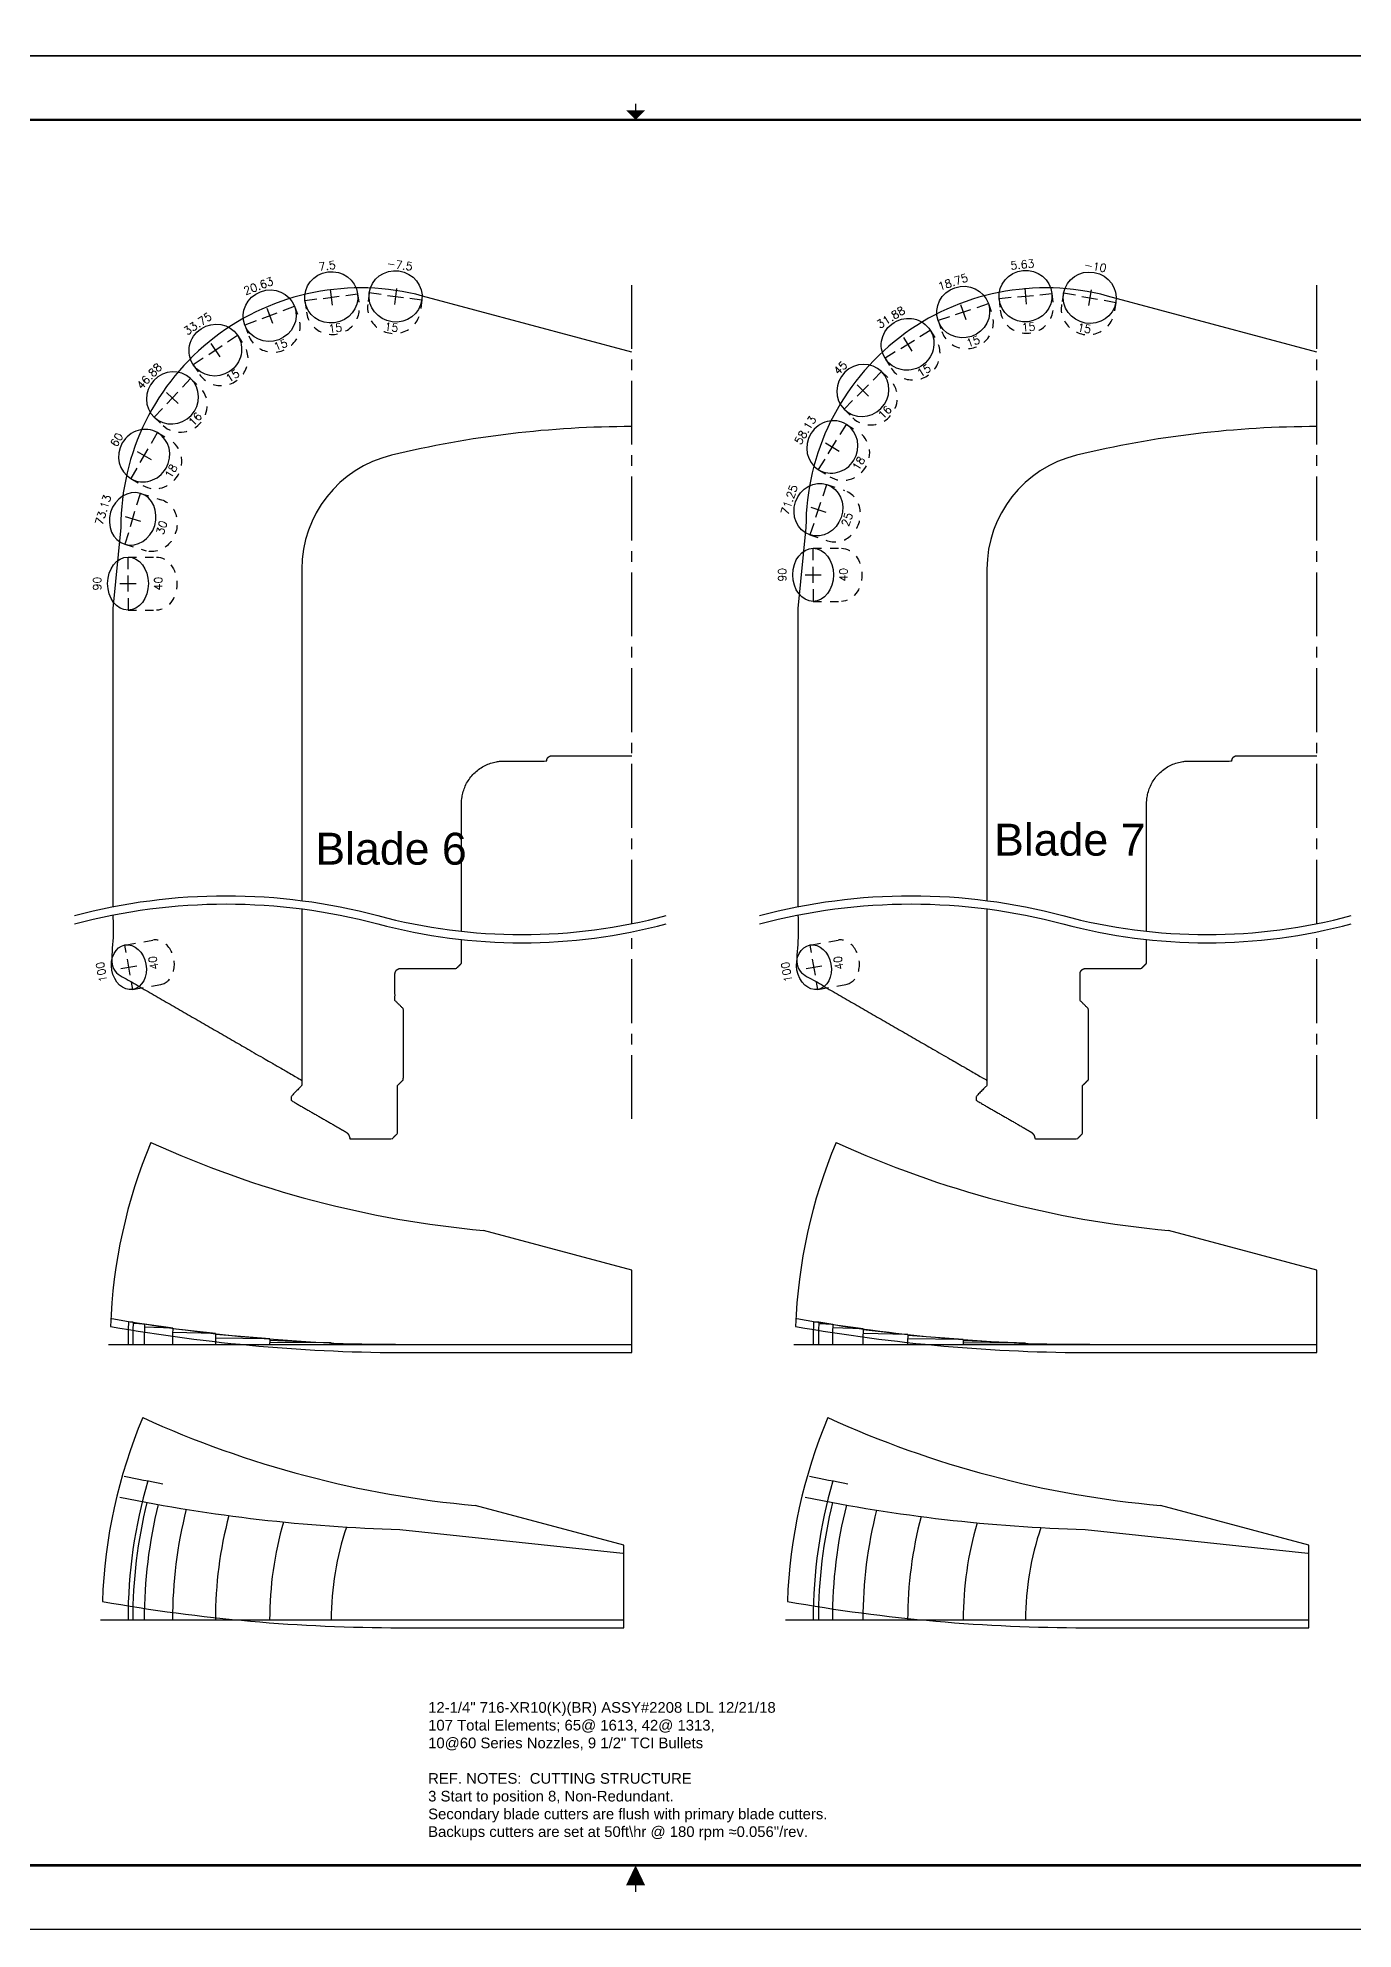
# Model space of a CAD drawing. Header units: inches. Extents: x -35.5 to 32.5, y -59 to 0.4.
# Drawn here: x 8.51 to 23.95, y -58.97 to -36.75 of the extents above; entities that cross this region are included whole.
import ezdxf
from ezdxf.enums import TextEntityAlignment as Align

# ---------------------------------------------------------------- set-up
doc = ezdxf.new("R2010")
doc.units = ezdxf.units.IN
doc.header["$MEASUREMENT"] = 0
doc.linetypes.add('CENTER2', pattern=[1.125, 0.75, -0.125, 0.125, -0.125])
doc.linetypes.add('HIDDEN2', pattern=[0.1875, 0.125, -0.0625])
doc.layers.get('Defpoints').update_dxf_attribs({"color": 10})
doc.layers.add('Blade_6', color=190, linetype='Continuous', true_color=0x7f00ff)
doc.layers.add('Blade_7', color=7, linetype='Continuous', true_color=0xcc00cc)
for name, color, linetype in [('CLine', 5, 'CENTER2'), ('TEXT', 3, 'Continuous'), ('Title Block', 7, 'Continuous')]:
    doc.layers.add(name, color=color, linetype=linetype)
doc.styles.add('RomanD', font='romand.shx', dxfattribs={"width": 0.9})
doc.styles.add('RomanS', font='romans')
doc.styles.get("Standard").update_dxf_attribs({"font": 'arial.ttf'})

# ---------------------------------------------------------------- blocks, each defined once
blk = doc.blocks.new('COT_Dblock')
at = {"layer": 'Title Block', "color": 8}
blk.add_lwpolyline([(0, 0), (34, 0), (34, 22), (0, 22)], close=True, dxfattribs=at)
at = {"layer": 'Title Block', "const_width": 0.015}
for points in [[(17, 21.438), (17, 21.363)], [(17, 0.438), (17, 0.513)]]:
    blk.add_lwpolyline(points, dxfattribs=at)
at = {"layer": 'Title Block', "const_width": 0.03}
blk.add_lwpolyline([(33.13, 21.25), (0.87, 21.25), (0.87, 0.75), (33.13, 0.75)], close=True, dxfattribs=at)
at = {"layer": 'Title Block'}
for points in [[(16.887, 21.363), (17.113, 21.363), (17, 21.25)], [(16.887, 0.513), (17.113, 0.513), (17, 0.75)]]:
    blk.add_solid(points, dxfattribs=at)
at = {"layer": 'Title Block', "color": 1, "style": 'RomanS', "flags": 8}
for tag, p in [('FNAME', (0.62, 3.75)), ('REVDATE', (0.62, 2.25)), ('USER', (0.62, 0.75))]:
    blk.add_attdef(tag, text='', height=0.047, rotation=90, dxfattribs=at).set_placement(p, align=Align.BOTTOM_LEFT)
at = {"layer": 'Title Block', "color": 3, "style": 'RomanS', "flags": 8}
blk.add_attdef('DRAWN', text='', height=0.11, dxfattribs=at).set_placement((28.7, 1.984), align=Align.MIDDLE_CENTER)
for tag, p in [('DDATE', (28.356, 1.672)), ('CHECK', (28.356, 1.406)), ('MATRL', (28.356, 1.149)), ('PDATE', (28.356, 0.883)), ('SCALE', (29.896, 0.855)), ('SHEET', (32.005, 0.855))]:
    blk.add_attdef(tag, text='', height=0.094, dxfattribs=at).set_placement(p, align=Align.MIDDLE_LEFT)
at = {"layer": 'Title Block', "color": 3, "style": 'RomanD', "width": 0.9, "flags": 8}
for tag, height, p in [('TITL1', 0.125, (31.337, 1.684)), ('TITL2', 0.094, (31.337, 1.514)), ('TITL3', 0.094, (31.337, 1.374))]:
    blk.add_attdef(tag, text='', height=height, dxfattribs=at).set_placement(p, align=Align.MIDDLE_CENTER)
at = {"layer": 'Title Block', "color": 3, "style": 'RomanS', "flags": 8}
for tag, p in [('FSCM#', (30.337, 1.121)), ('DWG#', (31.81, 1.121)), ('REV#', (32.97, 1.121))]:
    blk.add_attdef(tag, text='', height=0.094, dxfattribs=at).set_placement(p, align=Align.TOP_CENTER)
blk = doc.blocks.new('CMark')
at = {"layer": 'CLine'}
for p, q in [((-0.094, 0), (0.094, 0)), ((0, 0.094), (0, -0.094))]:
    blk.add_line(p, q, dxfattribs=at)
blk = doc.blocks.new('1313@40')
for p, q in [((-0.265, 0), (-0.177, 0)), ((0.177, 0), (0.264, 0))]:
    blk.add_line(p, q)
at = {"color": 8, "linetype": 'HIDDEN2'}
for p, q in [((-0.265, 0), (-0.265, -0.334)), ((0.264, 0), (0.264, -0.334))]:
    blk.add_line(p, q, dxfattribs=at)
blk.add_ellipse((0, 0), major_axis=(0.265, 0), ratio=0.765974)
blk.add_ellipse((0, -0.334), major_axis=(-0.265, 0), ratio=0.765974, start_param=0, end_param=3.141593, dxfattribs=at)
blk.add_blockref('CMark', (0, 0))
at = {"style": 'RomanS'}
blk.add_text('40', height=0.094, dxfattribs=at).set_placement((0, -0.292), align=Align.MIDDLE_CENTER)
blk.add_attdef('ANG', text='', height=0.094, dxfattribs=at).set_placement((0, 0.251), align=Align.BOTTOM_CENTER)
blk = doc.blocks.new('1613@15')
for p, q in [((-0.17, 0), (-0.312, 0)), ((0.171, 0), (0.312, 0))]:
    blk.add_line(p, q)
at = {"color": 8, "linetype": 'HIDDEN2', "ltscale": 0.5}
blk.add_line((-0.312, 0), (-0.312, -0.135), dxfattribs=at)
at = {"color": 8, "linetype": 'HIDDEN2', "ltscale": 0.5, "flags": 128}
blk.add_lwpolyline([(0.312, 0), (0.312, -0.135)], dxfattribs=at)
blk.add_ellipse((0, 0), major_axis=(-0.312, 0), ratio=0.965926, start_param=-3.141592653589793, end_param=3.141592653589793)
at = {"color": 8, "linetype": 'HIDDEN2', "ltscale": 0.5}
blk.add_ellipse((0, -0.135), major_axis=(-0.312, 0), ratio=0.965926, start_param=0, end_param=3.141593, dxfattribs=at)
blk.add_blockref('CMark', (0, 0))
at = {"style": 'RomanS'}
blk.add_text('15', height=0.094, dxfattribs=at).set_placement((0, -0.364), align=Align.MIDDLE_CENTER)
blk.add_attdef('ANG', text='', height=0.094, dxfattribs=at).set_placement((0, 0.298), align=Align.BOTTOM_CENTER)
blk = doc.blocks.new('1613@16')
for p, q in [((-0.17, 0), (-0.312, 0)), ((0.171, 0), (0.312, 0))]:
    blk.add_line(p, q)
at = {"color": 8, "linetype": 'HIDDEN2', "ltscale": 0.5}
blk.add_line((-0.312, 0), (-0.312, -0.143), dxfattribs=at)
at = {"color": 8, "linetype": 'HIDDEN2', "ltscale": 0.5, "flags": 128}
blk.add_lwpolyline([(0.312, 0), (0.312, -0.143)], dxfattribs=at)
at = {"extrusion": (0, 0, -1)}
blk.add_ellipse((0, 0), major_axis=(-0.312, 0), ratio=0.961248, start_param=-3.141592653589793, end_param=3.141592653589793, dxfattribs=at)
at = {"color": 8, "linetype": 'HIDDEN2', "ltscale": 0.5}
blk.add_ellipse((0, -0.143), major_axis=(0.312, 0), ratio=0.953717, start_param=3.141593, end_param=6.283185, dxfattribs=at)
blk.add_blockref('CMark', (0, 0))
at = {"style": 'RomanS'}
blk.add_text('16', height=0.094, dxfattribs=at).set_placement((0, -0.364), align=Align.MIDDLE_CENTER)
blk.add_attdef('ANG', text='', height=0.094, dxfattribs=at).set_placement((0, 0.298), align=Align.BOTTOM_CENTER)
blk = doc.blocks.new('1613@18')
for p, q in [((-0.17, 0), (-0.312, 0)), ((0.171, 0), (0.312, 0))]:
    blk.add_line(p, q)
at = {"color": 8, "linetype": 'HIDDEN2', "ltscale": 0.5}
blk.add_line((-0.312, 0), (-0.312, -0.159), dxfattribs=at)
at = {"color": 8, "linetype": 'HIDDEN2', "ltscale": 0.5, "flags": 128}
blk.add_lwpolyline([(0.312, 0), (0.312, -0.159)], dxfattribs=at)
at = {"extrusion": (0, 0, -1)}
blk.add_ellipse((0, 0), major_axis=(-0.312, 0), ratio=0.95104, start_param=-3.141592653589793, end_param=3.141592653589793, dxfattribs=at)
at = {"color": 8, "linetype": 'HIDDEN2', "ltscale": 0.5}
blk.add_ellipse((0, -0.161), major_axis=(0.312, 0), ratio=0.953717, start_param=3.141593, end_param=6.283185, dxfattribs=at)
blk.add_blockref('CMark', (0, 0))
at = {"style": 'RomanS'}
blk.add_text('18', height=0.094, dxfattribs=at).set_placement((0, -0.364), align=Align.MIDDLE_CENTER)
blk.add_attdef('ANG', text='', height=0.094, dxfattribs=at).set_placement((0, 0.298), align=Align.BOTTOM_CENTER)
blk = doc.blocks.new('1613@30')
for p, q in [((-0.17, 0), (-0.312, 0)), ((0.171, 0), (0.312, 0))]:
    blk.add_line(p, q)
at = {"color": 8, "linetype": 'HIDDEN2', "ltscale": 0.5}
blk.add_line((-0.312, 0), (-0.312, -0.26), dxfattribs=at)
at = {"color": 8, "linetype": 'HIDDEN2', "ltscale": 0.5, "flags": 128}
blk.add_lwpolyline([(0.312, 0), (0.312, -0.26)], dxfattribs=at)
at = {"extrusion": (0, 0, -1)}
blk.add_ellipse((0, 0), major_axis=(-0.312, 0), ratio=0.866025, start_param=-3.141592653589793, end_param=3.141592653589793, dxfattribs=at)
at = {"color": 8, "linetype": 'HIDDEN2', "ltscale": 0.5, "extrusion": (0, 0, -1)}
blk.add_ellipse((0, -0.26), major_axis=(-0.312, 0), ratio=0.866025, start_param=3.068877, end_param=6.355901, dxfattribs=at)
blk.add_blockref('CMark', (0, 0))
at = {"style": 'RomanS'}
blk.add_text('30', height=0.094, dxfattribs=at).set_placement((0, -0.356), align=Align.MIDDLE_CENTER)
blk.add_attdef('ANG', text='', height=0.094, dxfattribs=at).set_placement((0, 0.287), align=Align.BOTTOM_CENTER)
blk = doc.blocks.new('1613@40')
for p, q in [((-0.17, 0), (-0.312, 0)), ((0.171, 0), (0.312, 0))]:
    blk.add_line(p, q)
at = {"color": 8, "linetype": 'HIDDEN2', "ltscale": 0.5}
blk.add_line((-0.312, 0), (-0.312, -0.334), dxfattribs=at)
at = {"color": 8, "linetype": 'HIDDEN2', "ltscale": 0.5, "flags": 128}
blk.add_lwpolyline([(0.312, 0), (0.312, -0.334)], dxfattribs=at)
at = {"extrusion": (0, 0, -1)}
blk.add_ellipse((0, 0), major_axis=(-0.312, 0), ratio=0.76608, start_param=3.141593, end_param=9.424778, dxfattribs=at)
at = {"color": 8, "linetype": 'HIDDEN2', "ltscale": 0.5, "extrusion": (0, 0, -1)}
blk.add_ellipse((0, -0.334), major_axis=(-0.312, 0), ratio=0.76608, start_param=3.141593, end_param=6.283185, dxfattribs=at)
blk.add_blockref('CMark', (0, 0))
at = {"style": 'RomanS'}
blk.add_text('40', height=0.094, dxfattribs=at).set_placement((0, -0.356), align=Align.MIDDLE_CENTER)
blk.add_attdef('ANG', text='', height=0.094, dxfattribs=at).set_placement((0, 0.287), align=Align.BOTTOM_CENTER)
blk = doc.blocks.new('1613@25')
for p, q in [((-0.17, 0), (-0.312, 0)), ((0.171, 0), (0.312, 0))]:
    blk.add_line(p, q)
at = {"color": 8, "linetype": 'HIDDEN2', "ltscale": 0.5}
blk.add_line((-0.312, 0), (-0.312, -0.22), dxfattribs=at)
at = {"color": 8, "linetype": 'HIDDEN2', "ltscale": 0.5, "flags": 128}
blk.add_lwpolyline([(0.312, 0), (0.312, -0.22)], dxfattribs=at)
blk.add_ellipse((0, 0), major_axis=(-0.312, 0), ratio=0.906308, start_param=-3.141592653589793, end_param=3.141592653589793)
at = {"color": 8, "linetype": 'HIDDEN2', "ltscale": 0.5}
blk.add_ellipse((0, -0.22), major_axis=(-0.312, 0), ratio=0.906308, start_param=0, end_param=3.141593, dxfattribs=at)
blk.add_blockref('CMark', (0, 0))
at = {"style": 'RomanS'}
blk.add_text('25', height=0.094, dxfattribs=at).set_placement((0, -0.356), align=Align.MIDDLE_CENTER)
blk.add_attdef('ANG', text='', height=0.094, dxfattribs=at).set_placement((0, 0.287), align=Align.BOTTOM_CENTER)

msp = doc.modelspace()

# ---------------------------------------------------------------- linework, layer by layer
for p, q in [((15.4854, -40.44541), (13.0274, -39.78679)), ((23.5287, -40.44541), (21.0707, -39.78679)), ((9.4854, -42.50466), (9.39165, -43.45475)), ((17.5287, -42.50466), (17.43495, -43.45475)), ((9.39165, -43.45475), (9.39165, -46.9589)), ((17.43495, -43.45475), (17.43495, -46.9589)), ((11.6104, -46.98469), (11.6104, -49.01584)), ((19.6537, -46.98469), (19.6537, -49.01584))]:
    msp.add_line(p, q)
at = {"color": 7, "linetype": 'Continuous'}
for p, q in [((15.4854, -51.22727), (13.74218, -50.76017)), ((23.5287, -51.22727), (21.78547, -50.76017)), ((15.4854, -52.19602), (15.4854, -51.22727)), ((23.5287, -52.19602), (23.5287, -51.22727)), ((12.8604, -52.19602), (15.4854, -52.19602)), ((20.9037, -52.19602), (23.5287, -52.19602)), ((15.38967, -54.45811), (13.64645, -53.99101)), ((23.43297, -54.45811), (21.68975, -53.99101)), ((15.38967, -55.42686), (15.38967, -54.45811)), ((23.43297, -55.42686), (23.43297, -54.45811)), ((12.76467, -55.42686), (15.38967, -55.42686)), ((20.80797, -55.42686), (23.43297, -55.42686))]:
    msp.add_line(p, q, dxfattribs=at)
for points in [[(8.94044, -47.06333, -0.1312544), (12.50161, -47.06333, 0.1312544), (15.88855, -47.06333)], [(16.98374, -47.06333, -0.1312544), (20.5449, -47.06333, 0.1312544), (23.93185, -47.06333)], [(8.94044, -47.16084, -0.1312544), (12.50161, -47.16084, 0.1312544), (15.88855, -47.16084)], [(16.98374, -47.16084, -0.1312544), (20.5449, -47.16084, 0.1312544), (23.93185, -47.16084)]]:
    msp.add_lwpolyline(points, format="xyb")
for centre, radius, start, end in [((12.29915, -42.50466), 2.81375, 75, 180), ((20.34245, -42.50466), 2.81375, 75, 180), ((15.4854, -52.10227), 6.125, 157.195623, 177.995729), ((23.5287, -52.10227), 6.125, 157.195623, 177.995729), ((12.8604, -32.19602), 20, 259.932245, 270), ((20.9037, -32.19602), 20, 259.932245, 270), ((15.38967, -55.33311), 6.125, 157.195623, 177.995729), ((23.43297, -55.33311), 6.125, 157.195623, 177.995729), ((12.76467, -35.42686), 20, 259.932245, 270), ((20.80797, -35.42686), 20, 259.932245, 270)]:
    msp.add_arc(centre, radius, start, end)
for centre in [(14.81413, -38.80815), (22.85742, -38.80815), (14.7184, -42.03899), (22.76169, -42.03899)]:
    msp.add_arc(centre, 12, 245.507161, 264.875, dxfattribs=at)
for points in [[(9.39165, -47.0564), (9.39165, -47.3866), (9.39165, -47.7168), (10.31353, -48.24904), (11.2354, -48.78129), (11.41509, -48.88503), (11.59478, -48.98877), (11.6104, -48.9978), (11.6104, -49.01584), (11.6104, -49.03159), (11.6104, -49.04735), (11.6104, -49.0603), (11.60125, -49.06945), (11.54332, -49.12737), (11.4854, -49.1853), (11.4854, -49.20977), (11.4854, -49.23424), (11.80571, -49.41917), (12.12603, -49.60411), (12.1729, -49.63117), (12.1729, -49.6853), (12.42165, -49.6853), (12.6704, -49.6853), (12.70165, -49.65405), (12.7329, -49.6228), (12.7329, -49.34155), (12.7329, -49.0603), (12.76798, -49.02522), (12.80305, -48.99015), (12.80305, -48.57467), (12.80305, -48.1592), (12.7536, -48.10975), (12.70415, -48.0603), (12.70415, -47.90405), (12.70415, -47.7478), (12.70415, -47.6853), (12.76665, -47.6853), (13.09478, -47.6853), (13.4229, -47.6853), (13.45415, -47.65405), (13.4854, -47.6228), (13.4854, -47.48371), (13.4854, -47.34462)], [(17.43495, -47.0564), (17.43495, -47.3866), (17.43495, -47.7168), (18.35682, -48.24904), (19.2787, -48.78129), (19.45839, -48.88503), (19.63807, -48.98877), (19.6537, -48.9978), (19.6537, -49.01584), (19.6537, -49.03159), (19.6537, -49.04735), (19.6537, -49.0603), (19.64454, -49.06945), (19.58662, -49.12737), (19.5287, -49.1853), (19.5287, -49.20977), (19.5287, -49.23424), (19.84901, -49.41917), (20.16932, -49.60411), (20.2162, -49.63117), (20.2162, -49.6853), (20.46495, -49.6853), (20.7137, -49.6853), (20.74495, -49.65405), (20.7762, -49.6228), (20.7762, -49.34155), (20.7762, -49.0603), (20.81127, -49.02522), (20.84635, -48.99015), (20.84635, -48.57467), (20.84635, -48.1592), (20.7969, -48.10975), (20.74745, -48.0603), (20.74745, -47.90405), (20.74745, -47.7478), (20.74745, -47.6853), (20.80995, -47.6853), (21.13807, -47.6853), (21.4662, -47.6853), (21.49745, -47.65405), (21.5287, -47.6228), (21.5287, -47.48371), (21.5287, -47.34462)]]:
    msp.add_rational_spline(points, [1, 1, 1, 1, 1, 1, 1, 0.866025403784, 1, 1, 1, 0.923879532511, 1, 1, 1, 1, 1, 1, 1, 0.866025403784, 1, 1, 1, 1, 1, 1, 1, 1, 1, 1, 1, 1, 1, 1, 1, 0.707106781187, 1, 1, 1, 1, 1, 1, 1], degree=2, knots=[4.59383811, 4.59383811, 4.59383811, 4.8139707, 4.8139707, 5.8139707, 5.8139707, 6.8139707, 6.8139707, 7.86116825, 7.86116825, 8.86116825, 8.86116825, 9.64656642, 9.64656642, 10.64656642, 10.64656642, 11.64656642, 11.64656642, 12.64656642, 12.64656642, 13.69376397, 13.69376397, 14.69376397, 14.69376397, 15.69376397, 15.69376397, 16.69376397, 16.69376397, 17.69376397, 17.69376397, 18.69376397, 18.69376397, 19.69376397, 19.69376397, 20.69376397, 20.69376397, 22.26456029, 22.26456029, 23.26456029, 23.26456029, 24.26456029, 24.26456029, 24.41291801, 24.41291801, 24.41291801], dxfattribs=at)
at = {"layer": 'CLine'}
for p, q in [((23.5287, -47.1575), (23.5287, -39.64069)), ((15.4854, -49.45205), (15.4854, -47.255)), ((23.5287, -49.45205), (23.5287, -47.255))]:
    msp.add_line(p, q, dxfattribs=at)
at = {"layer": 'Defpoints', "linetype": 'Continuous'}
for p, q in [((9.34186, -52.10227), (15.4854, -52.10227)), ((17.38516, -52.10227), (23.5287, -52.10227)), ((12.76221, -54.27256), (15.37975, -54.55133)), ((20.80551, -54.27256), (23.42304, -54.55133)), ((9.24613, -55.33311), (15.38967, -55.33311)), ((17.28943, -55.33311), (23.43297, -55.33311))]:
    msp.add_line(p, q, dxfattribs=at)
at = {"layer": 'Defpoints'}
for centre, radius, start, end in [((12.8604, -32.19602), 19.90625, 259.932245, 270), ((20.9037, -32.19602), 19.90625, 259.932245, 270), ((13.27825, -35.40462), 18.625, 258.376864, 259.797239), ((21.32154, -35.40462), 18.625, 258.376864, 259.797239), ((13.27825, -35.40462), 18.875, 258.376864, 268.433365), ((21.32154, -35.40462), 18.875, 258.376864, 268.433365)]:
    msp.add_arc(centre, radius, start, end, dxfattribs=at)
at = {"layer": 'TEXT'}
for p, q in [((9.63051, -51.83849), (9.57577, -51.83602)), ((9.57606, -51.82953), (9.63051, -51.83849)), ((9.76498, -51.86013), (9.62981, -51.8544)), ((9.63049, -51.83896), (9.76498, -51.86013)), ((10.09526, -51.90928), (9.76352, -51.89741)), ((10.09526, -51.90928), (9.76486, -51.86294)), ((10.59714, -51.97319), (10.09369, -51.95989)), ((10.59714, -51.97319), (10.09503, -51.91573)), ((17.68049, -51.83959), (17.61903, -51.83682)), ((17.61936, -51.82955), (17.68049, -51.83959)), ((17.84388, -51.8657), (17.67966, -51.85886)), ((17.84388, -51.8657), (17.68046, -51.84028)), ((18.20049, -51.91787), (17.84236, -51.90548)), ((18.20049, -51.91787), (17.84374, -51.86897)), ((18.72412, -51.98259), (18.19895, -51.9695)), ((18.20025, -51.92488), (18.72412, -51.98259)), ((11.23335, -52.03566), (10.59604, -52.02568)), ((11.23335, -52.03566), (10.59688, -51.98347)), ((11.95606, -52.08172), (11.23291, -52.0775)), ((11.23317, -52.04884), (11.95606, -52.08172)), ((12.71049, -52.1017), (11.956, -52.09602)), ((12.71049, -52.1017), (11.956, -52.10155)), ((19.37582, -52.04355), (18.72311, -52.03432)), ((19.37582, -52.04355), (18.72386, -51.99336)), ((20.10652, -52.0863), (19.37545, -52.08289)), ((20.10652, -52.0863), (19.37565, -52.05701)), ((20.10648, -52.1006), (20.86081, -52.10222)), ((20.86081, -52.10222), (20.10648, -52.10221))]:
    msp.add_line(p, q, dxfattribs=at)
for centre, radius, start in [((15.4854, -52.10227), 5.91563, 177.356756), ((15.4854, -52.10227), 5.86083, 177.42039), ((15.4854, -52.10227), 5.72555, 177.576149), ((15.4854, -52.10227), 5.39359, 177.949489), ((15.4854, -52.10227), 4.88996, 178.487392), ((23.5287, -52.10227), 5.91563, 177.356756), ((23.5287, -52.10227), 5.8541, 177.428186), ((23.5287, -52.10227), 5.68974, 177.617046), ((23.5287, -52.10227), 5.3314, 178.017905), ((15.4854, -52.10227), 4.25257, 179.102578), ((15.4854, -52.10227), 3.5294, 179.666346), ((15.4854, -52.10227), 2.77491, 179.988344), ((23.5287, -52.10227), 4.80607, 178.573044), ((23.5287, -52.10227), 4.15329, 179.189892), ((23.5287, -52.10227), 3.42222, 179.732647), ((23.5287, -52.10227), 2.66789, 179.999008), ((15.38967, -55.33311), 5.8199, 163.729152), ((23.43297, -55.33311), 5.8199, 163.729152), ((15.38967, -55.33311), 5.76511, 166.168089), ((23.43297, -55.33311), 5.75837, 166.164347), ((15.38967, -55.33311), 5.62982, 166.086454), ((15.38967, -55.33311), 5.29787, 165.823674), ((15.38967, -55.33311), 4.79423, 165.220201), ((15.38967, -55.33311), 4.15684, 163.972007), ((23.43297, -55.33311), 5.59401, 166.062511), ((23.43297, -55.33311), 5.23567, 165.763546), ((23.43297, -55.33311), 4.71034, 165.090855), ((23.43297, -55.33311), 4.05756, 163.713262), ((15.38967, -55.33311), 3.43368, 161.522113), ((23.43297, -55.33311), 3.32649, 161.021022)]:
    msp.add_arc(centre, radius, start, 180, dxfattribs=at)

# ---------------------------------------------------------------- block references
at = {"rotation": 99.99999999999999}
for p in [(9.5799, -47.66957), (17.6232, -47.66957)]:
    msp.add_blockref('1313@40', p, dxfattribs=at).add_auto_attribs({'ANG': '100'})
at = {"layer": 'Blade_6'}
for name, p, rotation, values in [('1613@15', (11.956, -39.80236), 7.499999999999999, {'ANG': '7.5'}), ('1613@15', (12.71049, -39.7916), 352.5, {'ANG': '-7.5'}), ('1613@15', (11.23283, -40.01777), 20.63, {'ANG': '20.63'}), ('1613@15', (10.59544, -40.42163), 33.75, {'ANG': '33.75'}), ('1613@16', (10.09181, -40.98353), 46.88000000000001, {'ANG': '46.88'}), ('1613@18', (9.75985, -41.66115), 59.99999999999999, {'ANG': '60'}), ('1613@30', (9.62457, -42.40349), 73.13, {'ANG': '73.13'}), ('1613@40', (9.56977, -43.16446), 90, {'ANG': '90'})]:
    msp.add_blockref(name, p, dxfattribs=dict(at, rotation=rotation)).add_auto_attribs(values)
at = {"layer": 'Blade_7'}
for name, p, rotation, values in [('1613@15', (19.37541, -39.97492), 18.75, {'ANG': '18.75'}), ('1613@15', (20.10648, -39.7881), 5.630000000000001, {'ANG': '5.63'}), ('1613@15', (20.86081, -39.80702), 350.0000000000001, {'ANG': '-10'}), ('1613@15', (18.72263, -40.35341), 31.88, {'ANG': '31.88'}), ('1613@16', (18.1973, -40.89507), 45, {'ANG': '45'}), ('1613@18', (17.83896, -41.55912), 58.13, {'ANG': '58.13'}), ('1613@25', (17.6746, -42.29557), 71.25, {'ANG': '71.25'}), ('1613@40', (17.61307, -43.06121), 90, {'ANG': '90'})]:
    msp.add_blockref(name, p, dxfattribs=dict(at, rotation=rotation)).add_auto_attribs(values)
at = {"layer": 'Title Block'}
msp.add_blockref('COT_Dblock', (-1.47119, -36.96734), dxfattribs=at)

# ---------------------------------------------------------------- texts
at = {"layer": 'TEXT', "insert": (19.73823, -45.98424), "char_height": 0.375, "attachment_point": 1, "bg_fill": 3, "box_fill_scale": 1.5, "bg_fill_color": 256, "bg_fill_transparency": 0}
msp.add_mtext_dynamic_manual_height_columns('Blade 7', width=3.4893174, gutter_width=1, heights=[0], dxfattribs=at)
at = {"layer": 'TEXT', "insert": (13.0935, -56.30074), "char_height": 0.125, "width": 8.4192095, "attachment_point": 1}
msp.add_mtext('\\A1;12-1/4" 716-XR10(K)(BR) ASSY#2208 LDL 12/21/18 \\P107 Total Elements; 65@ 1613, 42@ 1313, \\P10@60 Series Nozzles, 9 1/2" TCI Bullets\\P\\PREF. NOTES:  CUTTING STRUCTURE\\P3 Start to position 8, Non-Redundant.  \\PSecondary blade cutters are flush with primary blade cutters. \\PBackups cutters are set at 50ft\\\\hr @ 180 rpm ≈0.056"/rev.\\P ', dxfattribs=at)

# ---------------------------------------------------------------- next in the draw order: linework, layer by layer
msp.add_lwpolyline([(23.5287, -41.32041, 0.05945018), (20.70517, -41.65732, 0.34623726), (19.6537, -42.99371), (19.6537, -46.88718)], format="xyb")
at = {"color": 7, "linetype": 'Continuous'}
msp.add_rational_spline([(21.5287, -47.24712), (21.5287, -46.49746), (21.5287, -45.7478), (21.5287, -45.2478), (22.0287, -45.2478), (22.2787, -45.2478), (22.5287, -45.2478), (22.5287, -45.22191), (22.547, -45.2036), (22.56531, -45.1853), (22.5912, -45.1853), (23.05995, -45.1853), (23.5287, -45.1853)], [1, 1, 1, 0.707106781187, 1, 1, 1, 0.923879532511, 1, 0.923879532511, 1, 1, 1], degree=2, knots=[24.46492013, 24.46492013, 24.46492013, 25.26456029, 25.26456029, 26.83535662, 26.83535662, 27.83535662, 27.83535662, 28.62075478, 28.62075478, 29.40615295, 29.40615295, 30.40615295, 30.40615295, 30.40615295], dxfattribs=at)

# ---------------------------------------------------------------- next in the draw order: block references
at = {"layer": 'Title Block'}
msp.add_blockref('COT_Dblock', (-1.47119, -58.96734), dxfattribs=at)

# ---------------------------------------------------------------- next in the draw order: texts
at = {"layer": 'TEXT', "insert": (11.76967, -46.09025), "char_height": 0.375, "attachment_point": 1, "bg_fill": 3, "box_fill_scale": 1.5, "bg_fill_color": 256, "bg_fill_transparency": 0}
msp.add_mtext_dynamic_manual_height_columns('Blade 6', width=3.4893174, gutter_width=1, heights=[0], dxfattribs=at)

# ---------------------------------------------------------------- next in the draw order: linework, layer by layer
msp.add_lwpolyline([(15.4854, -41.32041, 0.05945018), (12.66187, -41.65732, 0.34623726), (11.6104, -42.99371), (11.6104, -46.88718)], format="xyb")
at = {"color": 7, "linetype": 'Continuous'}
msp.add_rational_spline([(13.4854, -47.24712), (13.4854, -46.49746), (13.4854, -45.7478), (13.4854, -45.2478), (13.9854, -45.2478), (14.2354, -45.2478), (14.4854, -45.2478), (14.4854, -45.22191), (14.50371, -45.2036), (14.52201, -45.1853), (14.5479, -45.1853), (15.01665, -45.1853), (15.4854, -45.1853)], [1, 1, 1, 0.707106781187, 1, 1, 1, 0.923879532511, 1, 0.923879532511, 1, 1, 1], degree=2, knots=[24.46492013, 24.46492013, 24.46492013, 25.26456029, 25.26456029, 26.83535662, 26.83535662, 27.83535662, 27.83535662, 28.62075478, 28.62075478, 29.40615295, 29.40615295, 30.40615295, 30.40615295, 30.40615295], dxfattribs=at)
at = {"layer": 'CLine'}
msp.add_line((15.4854, -47.1575), (15.4854, -39.64069), dxfattribs=at)

doc.saveas('drawing.dxf')
